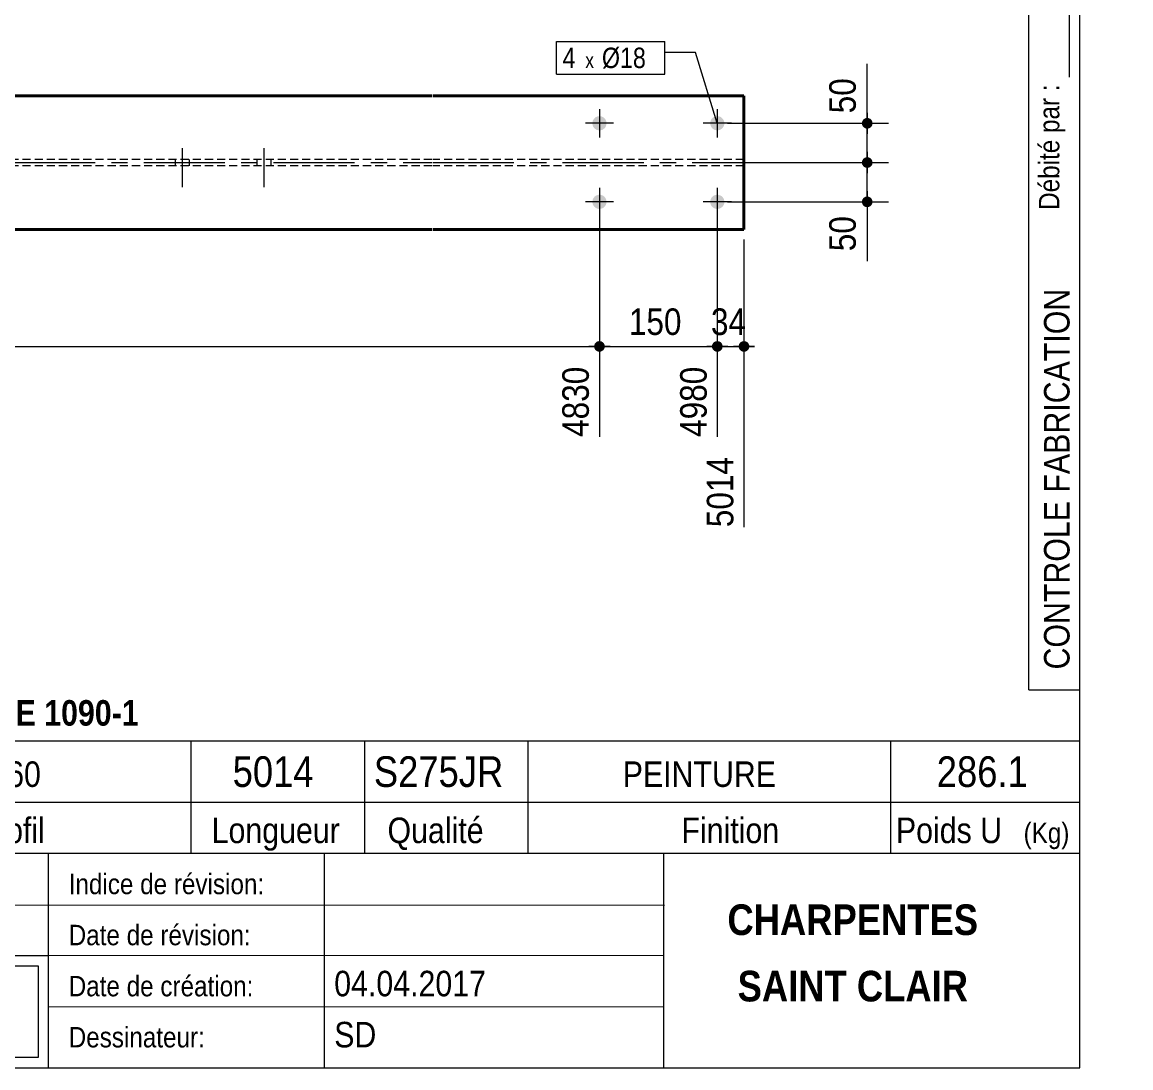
# Model space of a CAD drawing. Header units: millimetres. Extents: x 2 to 287, y 5 to 195.
# Drawn here: x 178.4 to 287, y 5 to 107.4 of the extents above; entities that cross this region are included whole.
import ezdxf

# ---------------------------------------------------------------- set-up
doc = ezdxf.new("R2010")
doc.units = ezdxf.units.MM
for name, pattern in [('AXES', [12.7, 7.9375, -1.5875, 1.5875, -1.5875]), ('CACHE2', [1.190625, 0.79375, -0.396875]), ('INTERROMPUX2', [9.525, 6.35, -3.175])]:
    doc.linetypes.add(name, pattern=pattern)
for name, color, linetype, lineweight in [('Autre type objet', 1, 'Continuous', 0), ('Axe', 1, 'Continuous', 0), ('Boulon', 7, 'Continuous', 0), ('Cache', 7, 'Continuous', 0), ('Cotation', 7, 'Continuous', 0), ('Désignation boulon', 3, 'Continuous', 0), ('Feuille dessin', 5, 'Continuous', 0), ('Piece', 2, 'Continuous', 0)]:
    doc.layers.add(name, color=color, linetype=linetype, lineweight=lineweight)
doc.styles.add('ARIAL', font='ARIAL.TTF')
doc.styles.add('ARIAL_BOLD', font='ARIALBD.TTF')
doc.styles.add('ARIAL_ITALIC', font='ARIALI.TTF')
doc.styles.add('COMIC_SANS_MS', font='COMIC.TTF')

# ---------------------------------------------------------------- blocks, each defined once
blk = doc.blocks.new('*A14')
at = {"layer": 'Boulon', "linetype": 'INTERROMPUX2', "lineweight": 0}
for p, q in [((202.112464, 95.051216), (202.112464, 91.205062)), ((202.112464, 95.051216), (202.112464, 91.205062)), ((202.112464, 95.051216), (202.112464, 91.205062)), ((201.420157, 93.936048), (201.420157, 93.320663)), ((201.420157, 93.936048), (201.420157, 93.320663)), ((201.420157, 93.936048), (201.420157, 93.320663)), ((202.804772, 93.936048), (202.804772, 93.320663)), ((202.804772, 93.936048), (202.804772, 93.320663)), ((202.804772, 93.936048), (202.804772, 93.320663))]:
    blk.add_line(p, q, dxfattribs=at)
blk = doc.blocks.new('*A15')
at = {"layer": 'Boulon', "linetype": 'INTERROMPUX2', "lineweight": 0}
for p, q in [((194.112464, 95.05122), (194.112464, 91.205066)), ((194.112464, 95.05122), (194.112464, 91.205066)), ((194.112464, 95.05122), (194.112464, 91.205066)), ((193.420157, 93.936048), (193.420157, 93.320663)), ((193.420157, 93.936048), (193.420157, 93.320663)), ((193.420157, 93.936048), (193.420157, 93.320663)), ((194.804772, 93.936048), (194.804772, 93.320663)), ((194.804772, 93.936048), (194.804772, 93.320663)), ((194.804772, 93.936048), (194.804772, 93.320663))]:
    blk.add_line(p, q, dxfattribs=at)
blk = doc.blocks.new('*A17')
at = {"layer": 'Boulon'}
for points in [[(235, 98.17), (235.04, 98.16), (235.07, 98.16), (235.11, 98.15), (235.14, 98.15), (235.17, 98.14), (235.2, 98.13), (235.24, 98.11), (235.27, 98.1), (235.3, 98.09), (235.33, 98.07), (235.36, 98.05), (235.38, 98.03), (235.41, 98.01), (235.44, 97.99), (235.46, 97.96), (235.48, 97.94), (235.51, 97.91), (235.53, 97.89), (235.55, 97.86), (235.56, 97.83), (235.58, 97.8), (235.6, 97.77), (235.61, 97.74), (235.62, 97.71), (235.63, 97.68), (235.64, 97.64), (235.65, 97.61), (235.66, 97.58), (235.66, 97.54), (235.66, 97.51), (235.66, 97.47), (235.66, 97.44), (235.66, 97.41), (235.66, 97.37), (235.65, 97.34), (235.64, 97.31), (235.63, 97.27), (235.62, 97.24), (235.61, 97.21), (235.6, 97.18), (235.58, 97.15), (235.56, 97.12), (235.55, 97.09), (235.53, 97.06), (235.51, 97.04), (235.48, 97.01), (235.46, 96.98), (235.44, 96.96), (235.41, 96.94), (235.38, 96.92), (235.36, 96.9), (235.33, 96.88), (235.3, 96.86), (235.27, 96.85), (235.24, 96.83), (235.2, 96.82), (235.17, 96.81), (235.14, 96.8), (235.11, 96.8), (235.07, 96.79), (235.04, 96.79), (235, 96.78), (234.97, 96.78), (234.94, 96.78), (234.9, 96.79), (234.87, 96.79), (234.84, 96.8), (234.8, 96.8), (234.77, 96.81), (234.74, 96.82), (234.71, 96.83), (234.67, 96.85), (234.64, 96.86), (234.61, 96.88), (234.59, 96.9), (234.56, 96.92), (234.53, 96.94), (234.51, 96.96), (234.48, 96.98), (234.46, 97.01), (234.44, 97.04), (234.41, 97.06), (234.4, 97.09), (234.38, 97.12), (234.36, 97.15), (234.34, 97.18), (234.33, 97.21), (234.32, 97.24), (234.31, 97.27), (234.3, 97.31), (234.29, 97.34), (234.29, 97.37), (234.28, 97.41), (234.28, 97.44), (234.28, 97.47), (234.28, 97.51), (234.28, 97.54), (234.29, 97.58), (234.29, 97.61), (234.3, 97.64), (234.31, 97.68), (234.32, 97.71), (234.33, 97.74), (234.34, 97.77), (234.36, 97.8), (234.38, 97.83), (234.4, 97.86), (234.41, 97.89), (234.44, 97.91), (234.46, 97.94), (234.48, 97.96), (234.51, 97.99), (234.53, 98.01), (234.56, 98.03), (234.59, 98.05), (234.61, 98.07), (234.64, 98.09), (234.67, 98.1), (234.71, 98.11), (234.74, 98.13), (234.77, 98.14), (234.8, 98.15), (234.84, 98.15), (234.87, 98.16), (234.9, 98.16), (234.94, 98.17), (234.97, 98.17)], [(246.54, 98.17), (246.58, 98.16), (246.61, 98.16), (246.64, 98.15), (246.68, 98.15), (246.71, 98.14), (246.74, 98.13), (246.77, 98.11), (246.81, 98.1), (246.84, 98.09), (246.87, 98.07), (246.89, 98.05), (246.92, 98.03), (246.95, 98.01), (246.97, 97.99), (247, 97.96), (247.02, 97.94), (247.04, 97.91), (247.07, 97.89), (247.08, 97.86), (247.1, 97.83), (247.12, 97.8), (247.13, 97.77), (247.15, 97.74), (247.16, 97.71), (247.17, 97.68), (247.18, 97.64), (247.19, 97.61), (247.19, 97.58), (247.2, 97.54), (247.2, 97.51), (247.2, 97.47), (247.2, 97.44), (247.2, 97.41), (247.19, 97.37), (247.19, 97.34), (247.18, 97.31), (247.17, 97.27), (247.16, 97.24), (247.15, 97.21), (247.13, 97.18), (247.12, 97.15), (247.1, 97.12), (247.08, 97.09), (247.07, 97.06), (247.04, 97.04), (247.02, 97.01), (247, 96.98), (246.97, 96.96), (246.95, 96.94), (246.92, 96.92), (246.89, 96.9), (246.87, 96.88), (246.84, 96.86), (246.81, 96.85), (246.77, 96.83), (246.74, 96.82), (246.71, 96.81), (246.68, 96.8), (246.64, 96.8), (246.61, 96.79), (246.58, 96.79), (246.54, 96.78), (246.51, 96.78), (246.48, 96.78), (246.44, 96.79), (246.41, 96.79), (246.37, 96.8), (246.34, 96.8), (246.31, 96.81), (246.28, 96.82), (246.24, 96.83), (246.21, 96.85), (246.18, 96.86), (246.15, 96.88), (246.12, 96.9), (246.1, 96.92), (246.07, 96.94), (246.04, 96.96), (246.02, 96.98), (246, 97.01), (245.97, 97.04), (245.95, 97.06), (245.93, 97.09), (245.92, 97.12), (245.9, 97.15), (245.88, 97.18), (245.87, 97.21), (245.86, 97.24), (245.85, 97.27), (245.84, 97.31), (245.83, 97.34), (245.82, 97.37), (245.82, 97.41), (245.82, 97.44), (245.82, 97.47), (245.82, 97.51), (245.82, 97.54), (245.82, 97.58), (245.83, 97.61), (245.84, 97.64), (245.85, 97.68), (245.86, 97.71), (245.87, 97.74), (245.88, 97.77), (245.9, 97.8), (245.92, 97.83), (245.93, 97.86), (245.95, 97.89), (245.97, 97.91), (246, 97.94), (246.02, 97.96), (246.04, 97.99), (246.07, 98.01), (246.1, 98.03), (246.12, 98.05), (246.15, 98.07), (246.18, 98.09), (246.21, 98.1), (246.24, 98.11), (246.28, 98.13), (246.31, 98.14), (246.34, 98.15), (246.37, 98.15), (246.41, 98.16), (246.44, 98.16), (246.48, 98.17), (246.51, 98.17)], [(235, 90.47), (235.04, 90.47), (235.07, 90.47), (235.11, 90.46), (235.14, 90.45), (235.17, 90.44), (235.2, 90.43), (235.24, 90.42), (235.27, 90.41), (235.3, 90.39), (235.33, 90.38), (235.36, 90.36), (235.38, 90.34), (235.41, 90.32), (235.44, 90.3), (235.46, 90.27), (235.48, 90.25), (235.51, 90.22), (235.53, 90.19), (235.55, 90.17), (235.56, 90.14), (235.58, 90.11), (235.6, 90.08), (235.61, 90.05), (235.62, 90.02), (235.63, 89.98), (235.64, 89.95), (235.65, 89.92), (235.66, 89.88), (235.66, 89.85), (235.66, 89.82), (235.66, 89.78), (235.66, 89.75), (235.66, 89.71), (235.66, 89.68), (235.65, 89.65), (235.64, 89.61), (235.63, 89.58), (235.62, 89.55), (235.61, 89.52), (235.6, 89.49), (235.58, 89.46), (235.56, 89.43), (235.55, 89.4), (235.53, 89.37), (235.51, 89.34), (235.48, 89.32), (235.46, 89.29), (235.44, 89.27), (235.41, 89.25), (235.38, 89.23), (235.36, 89.21), (235.33, 89.19), (235.3, 89.17), (235.27, 89.16), (235.24, 89.14), (235.2, 89.13), (235.17, 89.12), (235.14, 89.11), (235.11, 89.1), (235.07, 89.1), (235.04, 89.09), (235, 89.09), (234.97, 89.09), (234.94, 89.09), (234.9, 89.09), (234.87, 89.1), (234.84, 89.1), (234.8, 89.11), (234.77, 89.12), (234.74, 89.13), (234.71, 89.14), (234.67, 89.16), (234.64, 89.17), (234.61, 89.19), (234.59, 89.21), (234.56, 89.23), (234.53, 89.25), (234.51, 89.27), (234.48, 89.29), (234.46, 89.32), (234.44, 89.34), (234.41, 89.37), (234.4, 89.4), (234.38, 89.43), (234.36, 89.46), (234.34, 89.49), (234.33, 89.52), (234.32, 89.55), (234.31, 89.58), (234.3, 89.61), (234.29, 89.65), (234.29, 89.68), (234.28, 89.71), (234.28, 89.75), (234.28, 89.78), (234.28, 89.82), (234.28, 89.85), (234.29, 89.88), (234.29, 89.92), (234.3, 89.95), (234.31, 89.98), (234.32, 90.02), (234.33, 90.05), (234.34, 90.08), (234.36, 90.11), (234.38, 90.14), (234.4, 90.17), (234.41, 90.19), (234.44, 90.22), (234.46, 90.25), (234.48, 90.27), (234.51, 90.3), (234.53, 90.32), (234.56, 90.34), (234.59, 90.36), (234.61, 90.38), (234.64, 90.39), (234.67, 90.41), (234.71, 90.42), (234.74, 90.43), (234.77, 90.44), (234.8, 90.45), (234.84, 90.46), (234.87, 90.47), (234.9, 90.47), (234.94, 90.47), (234.97, 90.47)], [(246.54, 90.47), (246.58, 90.47), (246.61, 90.47), (246.64, 90.46), (246.68, 90.45), (246.71, 90.44), (246.74, 90.43), (246.77, 90.42), (246.81, 90.41), (246.84, 90.39), (246.87, 90.38), (246.89, 90.36), (246.92, 90.34), (246.95, 90.32), (246.97, 90.3), (247, 90.27), (247.02, 90.25), (247.04, 90.22), (247.07, 90.19), (247.08, 90.17), (247.1, 90.14), (247.12, 90.11), (247.13, 90.08), (247.15, 90.05), (247.16, 90.02), (247.17, 89.98), (247.18, 89.95), (247.19, 89.92), (247.19, 89.88), (247.2, 89.85), (247.2, 89.82), (247.2, 89.78), (247.2, 89.75), (247.2, 89.71), (247.19, 89.68), (247.19, 89.65), (247.18, 89.61), (247.17, 89.58), (247.16, 89.55), (247.15, 89.52), (247.13, 89.49), (247.12, 89.46), (247.1, 89.43), (247.08, 89.4), (247.07, 89.37), (247.04, 89.34), (247.02, 89.32), (247, 89.29), (246.97, 89.27), (246.95, 89.25), (246.92, 89.23), (246.89, 89.21), (246.87, 89.19), (246.84, 89.17), (246.81, 89.16), (246.77, 89.14), (246.74, 89.13), (246.71, 89.12), (246.68, 89.11), (246.64, 89.1), (246.61, 89.1), (246.58, 89.09), (246.54, 89.09), (246.51, 89.09), (246.48, 89.09), (246.44, 89.09), (246.41, 89.1), (246.37, 89.1), (246.34, 89.11), (246.31, 89.12), (246.28, 89.13), (246.24, 89.14), (246.21, 89.16), (246.18, 89.17), (246.15, 89.19), (246.12, 89.21), (246.1, 89.23), (246.07, 89.25), (246.04, 89.27), (246.02, 89.29), (246, 89.32), (245.97, 89.34), (245.95, 89.37), (245.93, 89.4), (245.92, 89.43), (245.9, 89.46), (245.88, 89.49), (245.87, 89.52), (245.86, 89.55), (245.85, 89.58), (245.84, 89.61), (245.83, 89.65), (245.82, 89.68), (245.82, 89.71), (245.82, 89.75), (245.82, 89.78), (245.82, 89.82), (245.82, 89.85), (245.82, 89.88), (245.83, 89.92), (245.84, 89.95), (245.85, 89.98), (245.86, 90.02), (245.87, 90.05), (245.88, 90.08), (245.9, 90.11), (245.92, 90.14), (245.93, 90.17), (245.95, 90.19), (245.97, 90.22), (246, 90.25), (246.02, 90.27), (246.04, 90.3), (246.07, 90.32), (246.1, 90.34), (246.12, 90.36), (246.15, 90.38), (246.18, 90.39), (246.21, 90.41), (246.24, 90.42), (246.28, 90.43), (246.31, 90.44), (246.34, 90.45), (246.37, 90.46), (246.41, 90.47), (246.44, 90.47), (246.48, 90.47), (246.51, 90.47)]]:
    blk.add_hatch(color=256, dxfattribs=at).paths.add_polyline_path(points, flags=17)
at = {"layer": 'Boulon', "linetype": 'Continuous', "lineweight": 0}
for p, q in [((234.97, 98.86), (234.97, 96.09)), ((246.51, 98.86), (246.51, 96.09)), ((236.36, 97.47), (233.59, 97.47)), ((247.89, 97.47), (245.12, 97.47)), ((234.97, 91.17), (234.97, 88.4)), ((246.51, 91.17), (246.51, 88.4)), ((236.36, 89.78), (233.59, 89.78)), ((247.89, 89.78), (245.12, 89.78))]:
    blk.add_line(p, q, dxfattribs=at)
blk = doc.blocks.new('*A22')
at = {"layer": 'Axe', "color": 1, "linetype": 'AXES', "lineweight": 15}
for p, q in [((177.661971, 93.628355), (218.562957, 93.628355)), ((218.662957, 93.628355), (259.122801, 93.628355))]:
    blk.add_line(p, q, dxfattribs=at)
at = {"layer": 'Cache', "color": 7, "linetype": 'CACHE2', "lineweight": 20}
for p, q in [((218.562957, 93.936048), (177.661971, 93.936048)), ((249.122801, 93.936048), (218.662957, 93.936048)), ((218.562957, 93.320663), (177.661971, 93.320663)), ((249.122801, 93.320663), (218.662957, 93.320663))]:
    blk.add_line(p, q, dxfattribs=at)
at = {"layer": 'Piece', "color": 2, "linetype": 'Continuous', "lineweight": 40}
for p, q in [((177.661971, 100.166817), (218.562957, 100.166817)), ((218.662957, 100.166817), (249.122801, 100.166817)), ((249.122801, 87.089894), (249.122801, 100.166817)), ((177.661971, 87.089894), (218.562957, 87.089894)), ((218.662957, 87.089894), (249.122801, 87.089894))]:
    blk.add_line(p, q, dxfattribs=at)
blk = doc.blocks.new('*A23')
at = {"layer": 'Feuille dessin', "linetype": 'Continuous', "lineweight": 0}
for p, q in [((282, 5), (282, 195)), ((5, 5), (282, 5))]:
    blk.add_line(p, q, dxfattribs=at)
blk = doc.blocks.new('*A25')
at = {"layer": 'Autre type objet', "linetype": 'Continuous', "lineweight": 0}
for p, q in [((277, 42), (277, 195)), ((277, 195), (287, 195)), ((282, 42), (282, 195)), ((287, 195), (287, 158)), ((278, 194), (278, 191)), ((281, 194), (278, 194)), ((281, 191), (281, 194)), ((278, 191), (281, 191)), ((281, 165), (281, 179)), ((287, 158), (282, 153)), ((278, 150), (278, 147)), ((281, 150), (278, 150)), ((281, 147), (281, 150)), ((278, 147), (281, 147)), ((278, 134), (278, 131)), ((281, 134), (278, 134)), ((281, 131), (281, 134)), ((278, 131), (281, 131)), ((281, 102), (281, 115)), ((277, 42), (282, 42))]:
    blk.add_line(p, q, dxfattribs=at)
at = {"layer": 'Autre type objet', "width": 0.85}
for s, height, style, p in [('Perçages', 2, 'ARIAL', (280, 179)), ('6075 / [46] Ind 0', 2.5, 'ARIAL_ITALIC', (285.619109, 157.760245)), ('Percé par :', 2, 'ARIAL', (280, 152)), ('Coupes', 2, 'ARIAL', (280, 137)), ('Longueurs', 2, 'ARIAL', (280, 116)), ('Débité par :', 2, 'ARIAL', (280, 89)), ('CONTROLE FABRICATION', 2.5, 'ARIAL', (281, 44))]:
    blk.add_text(s, height=height, rotation=90, dxfattribs=dict(at, style=style)).set_placement(p)
blk = doc.blocks.new('*A27')
at = {"layer": 'Autre type objet', "linetype": 'Continuous', "lineweight": 0}
for p, q in [((92, 37), (282, 37)), ((195, 31), (195, 37)), ((212, 31), (212, 37)), ((228, 31), (228, 37)), ((263.5, 31), (263.5, 37)), ((282, 31), (282, 37)), ((92, 31), (282, 31)), ((195, 26), (195, 31)), ((212, 26), (212, 31)), ((228, 26), (228, 31)), ((263.5, 26), (263.5, 31)), ((282, 5), (282, 31)), ((92, 26), (282, 26)), ((181, 26), (181, 5)), ((208, 26), (208, 5)), ((241.262466, 5), (241.262466, 26)), ((92, 21), (241.327069, 20.935451)), ((92, 16), (181, 16)), ((181, 16), (241.297815, 16.021151)), ((93, 15), (180, 15)), ((180, 15), (180, 6)), ((181, 11), (241.217807, 10.969512)), ((180, 6), (93, 6)), ((92, 5), (282, 5))]:
    blk.add_line(p, q, dxfattribs=at)
at = {"layer": 'Autre type objet', "width": 0.85}
for s, height, style, p in [('TOLERANCES ESSENTIELLES CONFORMES A LA NORME 1090-1', 2.5, 'ARIAL_BOLD', (96.5, 38.5)), ('IPE360', 2.5, 'ARIAL', (170.538574, 32.5)), ('5014', 3, 'ARIAL', (199.053223, 32.5)), ('S275JR', 3, 'ARIAL', (212.880127, 32.5)), ('PEINTURE', 2.5, 'ARIAL', (237.24646, 32.5)), ('286.1', 3, 'ARIAL', (267.997314, 32.5)), ('Profil', 2.5, 'ARIAL', (173.903564, 27)), ('Longueur', 2.5, 'ARIAL', (197, 27)), ('Qualité', 2.5, 'ARIAL', (214.218018, 27)), ('Finition', 2.5, 'ARIAL', (243, 27)), ('Poids U', 2.5, 'ARIAL', (264, 27)), ('(Kg)', 2, 'ARIAL', (276.5, 27)), ('Indice de révision:', 2, 'ARIAL', (183, 22)), ('CHARPENTES', 3, 'ARIAL_BOLD', (247.5, 18)), ('Date de révision:', 2, 'ARIAL', (183, 17)), ('Date de création:', 2, 'ARIAL', (183, 12)), ('04.04.2017', 2.5, 'ARIAL', (209, 12)), ('SAINT CLAIR', 3, 'ARIAL_BOLD', (248.5, 11.5)), ('Dessinateur:', 2, 'ARIAL', (183, 7)), ('SD', 2.5, 'ARIAL', (209, 7))]:
    blk.add_text(s, height=height, dxfattribs=dict(at, style=style)).set_placement(p)
blk = doc.blocks.new('*A66')
at = {"layer": 'Cotation'}
for points in [[(261.16, 93.11), (261.14, 93.11), (261.11, 93.11), (261.09, 93.12), (261.06, 93.12), (261.04, 93.13), (261.01, 93.14), (260.99, 93.15), (260.97, 93.16), (260.94, 93.17), (260.92, 93.18), (260.9, 93.2), (260.88, 93.21), (260.86, 93.23), (260.84, 93.24), (260.82, 93.26), (260.8, 93.28), (260.79, 93.3), (260.77, 93.32), (260.76, 93.34), (260.74, 93.36), (260.73, 93.38), (260.72, 93.41), (260.71, 93.43), (260.7, 93.45), (260.69, 93.48), (260.68, 93.5), (260.68, 93.53), (260.67, 93.55), (260.67, 93.58), (260.67, 93.6), (260.67, 93.63), (260.67, 93.65), (260.67, 93.68), (260.67, 93.7), (260.68, 93.73), (260.68, 93.75), (260.69, 93.78), (260.7, 93.8), (260.71, 93.83), (260.72, 93.85), (260.73, 93.87), (260.74, 93.9), (260.76, 93.92), (260.77, 93.94), (260.79, 93.96), (260.8, 93.98), (260.82, 94), (260.84, 94.01), (260.86, 94.03), (260.88, 94.05), (260.9, 94.06), (260.92, 94.07), (260.94, 94.09), (260.97, 94.1), (260.99, 94.11), (261.01, 94.12), (261.04, 94.13), (261.06, 94.13), (261.09, 94.14), (261.11, 94.14), (261.14, 94.15), (261.16, 94.15), (261.19, 94.15), (261.21, 94.15), (261.24, 94.15), (261.26, 94.14), (261.29, 94.14), (261.31, 94.13), (261.34, 94.13), (261.36, 94.12), (261.39, 94.11), (261.41, 94.1), (261.43, 94.09), (261.46, 94.07), (261.48, 94.06), (261.5, 94.05), (261.52, 94.03), (261.54, 94.01), (261.56, 94), (261.57, 93.98), (261.59, 93.96), (261.61, 93.94), (261.62, 93.92), (261.63, 93.9), (261.65, 93.87), (261.66, 93.85), (261.67, 93.83), (261.68, 93.8), (261.69, 93.78), (261.69, 93.75), (261.7, 93.73), (261.7, 93.7), (261.71, 93.68), (261.71, 93.65), (261.71, 93.63), (261.71, 93.6), (261.71, 93.58), (261.7, 93.55), (261.7, 93.53), (261.69, 93.5), (261.69, 93.48), (261.68, 93.45), (261.67, 93.43), (261.66, 93.41), (261.65, 93.38), (261.63, 93.36), (261.62, 93.34), (261.61, 93.32), (261.59, 93.3), (261.57, 93.28), (261.56, 93.26), (261.54, 93.24), (261.52, 93.23), (261.5, 93.21), (261.48, 93.2), (261.46, 93.18), (261.43, 93.17), (261.41, 93.16), (261.39, 93.15), (261.36, 93.14), (261.34, 93.13), (261.31, 93.12), (261.29, 93.12), (261.26, 93.11), (261.24, 93.11), (261.21, 93.11), (261.19, 93.11)], [(261.16, 89.26), (261.14, 89.26), (261.11, 89.27), (261.09, 89.27), (261.06, 89.28), (261.04, 89.28), (261.01, 89.29), (260.99, 89.3), (260.97, 89.31), (260.94, 89.32), (260.92, 89.34), (260.9, 89.35), (260.88, 89.36), (260.86, 89.38), (260.84, 89.4), (260.82, 89.41), (260.8, 89.43), (260.79, 89.45), (260.77, 89.47), (260.76, 89.49), (260.74, 89.51), (260.73, 89.54), (260.72, 89.56), (260.71, 89.58), (260.7, 89.61), (260.69, 89.63), (260.68, 89.66), (260.68, 89.68), (260.67, 89.71), (260.67, 89.73), (260.67, 89.76), (260.67, 89.78), (260.67, 89.81), (260.67, 89.83), (260.67, 89.86), (260.68, 89.88), (260.68, 89.91), (260.69, 89.93), (260.7, 89.96), (260.71, 89.98), (260.72, 90), (260.73, 90.03), (260.74, 90.05), (260.76, 90.07), (260.77, 90.09), (260.79, 90.11), (260.8, 90.13), (260.82, 90.15), (260.84, 90.17), (260.86, 90.18), (260.88, 90.2), (260.9, 90.21), (260.92, 90.23), (260.94, 90.24), (260.97, 90.25), (260.99, 90.26), (261.01, 90.27), (261.04, 90.28), (261.06, 90.29), (261.09, 90.29), (261.11, 90.3), (261.14, 90.3), (261.16, 90.3), (261.19, 90.3), (261.21, 90.3), (261.24, 90.3), (261.26, 90.3), (261.29, 90.29), (261.31, 90.29), (261.34, 90.28), (261.36, 90.27), (261.39, 90.26), (261.41, 90.25), (261.43, 90.24), (261.46, 90.23), (261.48, 90.21), (261.5, 90.2), (261.52, 90.18), (261.54, 90.17), (261.56, 90.15), (261.57, 90.13), (261.59, 90.11), (261.61, 90.09), (261.62, 90.07), (261.63, 90.05), (261.65, 90.03), (261.66, 90), (261.67, 89.98), (261.68, 89.96), (261.69, 89.93), (261.69, 89.91), (261.7, 89.88), (261.7, 89.86), (261.71, 89.83), (261.71, 89.81), (261.71, 89.78), (261.71, 89.76), (261.71, 89.73), (261.7, 89.71), (261.7, 89.68), (261.69, 89.66), (261.69, 89.63), (261.68, 89.61), (261.67, 89.58), (261.66, 89.56), (261.65, 89.54), (261.63, 89.51), (261.62, 89.49), (261.61, 89.47), (261.59, 89.45), (261.57, 89.43), (261.56, 89.41), (261.54, 89.4), (261.52, 89.38), (261.5, 89.36), (261.48, 89.35), (261.46, 89.34), (261.43, 89.32), (261.41, 89.31), (261.39, 89.3), (261.36, 89.29), (261.34, 89.28), (261.31, 89.28), (261.29, 89.27), (261.26, 89.27), (261.24, 89.26), (261.21, 89.26), (261.19, 89.26)]]:
    blk.add_hatch(color=256, dxfattribs=at).paths.add_polyline_path(points, flags=17)
at = {"layer": 'Cotation', "linetype": 'Continuous', "lineweight": 0}
for p, q in [((261.19, 94.67), (261.19, 92.59)), ((261.19, 93.63), (261.19, 94.67)), ((250.12, 93.63), (263.27, 93.63)), ((260.15, 93.63), (262.23, 93.63)), ((261.19, 89.78), (261.19, 93.63)), ((261.19, 90.82), (261.19, 88.74)), ((247.51, 89.78), (263.27, 89.78)), ((260.15, 89.78), (262.23, 89.78)), ((261.19, 89.78), (261.19, 83.98)), ((261.19, 89.78), (261.19, 83.98))]:
    blk.add_line(p, q, dxfattribs=at)
at = {"layer": 'Cotation'}
for p in [(261.19, 93.63), (261.19, 89.78)]:
    blk.add_point(p, dxfattribs=at)
at = {"layer": 'Cotation', "style": 'ARIAL', "width": 0.85}
blk.add_text('50', height=2.6, rotation=90.0002, dxfattribs=at).set_placement((260.07, 84.95))
blk = doc.blocks.new('*A67')
at = {"layer": 'Cotation'}
for points in [[(261.16, 96.96), (261.14, 96.96), (261.11, 96.96), (261.09, 96.96), (261.06, 96.97), (261.04, 96.98), (261.01, 96.98), (260.99, 96.99), (260.97, 97), (260.94, 97.02), (260.92, 97.03), (260.9, 97.04), (260.88, 97.06), (260.86, 97.07), (260.84, 97.09), (260.82, 97.11), (260.8, 97.13), (260.79, 97.14), (260.77, 97.16), (260.76, 97.19), (260.74, 97.21), (260.73, 97.23), (260.72, 97.25), (260.71, 97.28), (260.7, 97.3), (260.69, 97.32), (260.68, 97.35), (260.68, 97.37), (260.67, 97.4), (260.67, 97.42), (260.67, 97.45), (260.67, 97.47), (260.67, 97.5), (260.67, 97.53), (260.67, 97.55), (260.68, 97.58), (260.68, 97.6), (260.69, 97.63), (260.7, 97.65), (260.71, 97.67), (260.72, 97.7), (260.73, 97.72), (260.74, 97.74), (260.76, 97.76), (260.77, 97.78), (260.79, 97.8), (260.8, 97.82), (260.82, 97.84), (260.84, 97.86), (260.86, 97.88), (260.88, 97.89), (260.9, 97.91), (260.92, 97.92), (260.94, 97.93), (260.97, 97.94), (260.99, 97.95), (261.01, 97.96), (261.04, 97.97), (261.06, 97.98), (261.09, 97.98), (261.11, 97.99), (261.14, 97.99), (261.16, 97.99), (261.19, 97.99), (261.21, 97.99), (261.24, 97.99), (261.26, 97.99), (261.29, 97.98), (261.31, 97.98), (261.34, 97.97), (261.36, 97.96), (261.39, 97.95), (261.41, 97.94), (261.43, 97.93), (261.46, 97.92), (261.48, 97.91), (261.5, 97.89), (261.52, 97.88), (261.54, 97.86), (261.56, 97.84), (261.57, 97.82), (261.59, 97.8), (261.61, 97.78), (261.62, 97.76), (261.63, 97.74), (261.65, 97.72), (261.66, 97.7), (261.67, 97.67), (261.68, 97.65), (261.69, 97.63), (261.69, 97.6), (261.7, 97.58), (261.7, 97.55), (261.71, 97.53), (261.71, 97.5), (261.71, 97.47), (261.71, 97.45), (261.71, 97.42), (261.7, 97.4), (261.7, 97.37), (261.69, 97.35), (261.69, 97.32), (261.68, 97.3), (261.67, 97.28), (261.66, 97.25), (261.65, 97.23), (261.63, 97.21), (261.62, 97.19), (261.61, 97.16), (261.59, 97.14), (261.57, 97.13), (261.56, 97.11), (261.54, 97.09), (261.52, 97.07), (261.5, 97.06), (261.48, 97.04), (261.46, 97.03), (261.43, 97.02), (261.41, 97), (261.39, 96.99), (261.36, 96.98), (261.34, 96.98), (261.31, 96.97), (261.29, 96.96), (261.26, 96.96), (261.24, 96.96), (261.21, 96.96), (261.19, 96.95)], [(261.16, 93.11), (261.14, 93.11), (261.11, 93.11), (261.09, 93.12), (261.06, 93.12), (261.04, 93.13), (261.01, 93.14), (260.99, 93.15), (260.97, 93.16), (260.94, 93.17), (260.92, 93.18), (260.9, 93.2), (260.88, 93.21), (260.86, 93.23), (260.84, 93.24), (260.82, 93.26), (260.8, 93.28), (260.79, 93.3), (260.77, 93.32), (260.76, 93.34), (260.74, 93.36), (260.73, 93.38), (260.72, 93.41), (260.71, 93.43), (260.7, 93.45), (260.69, 93.48), (260.68, 93.5), (260.68, 93.53), (260.67, 93.55), (260.67, 93.58), (260.67, 93.6), (260.67, 93.63), (260.67, 93.65), (260.67, 93.68), (260.67, 93.7), (260.68, 93.73), (260.68, 93.75), (260.69, 93.78), (260.7, 93.8), (260.71, 93.83), (260.72, 93.85), (260.73, 93.87), (260.74, 93.9), (260.76, 93.92), (260.77, 93.94), (260.79, 93.96), (260.8, 93.98), (260.82, 94), (260.84, 94.01), (260.86, 94.03), (260.88, 94.05), (260.9, 94.06), (260.92, 94.07), (260.94, 94.09), (260.97, 94.1), (260.99, 94.11), (261.01, 94.12), (261.04, 94.13), (261.06, 94.13), (261.09, 94.14), (261.11, 94.14), (261.14, 94.15), (261.16, 94.15), (261.19, 94.15), (261.21, 94.15), (261.24, 94.15), (261.26, 94.14), (261.29, 94.14), (261.31, 94.13), (261.34, 94.13), (261.36, 94.12), (261.39, 94.11), (261.41, 94.1), (261.43, 94.09), (261.46, 94.07), (261.48, 94.06), (261.5, 94.05), (261.52, 94.03), (261.54, 94.01), (261.56, 94), (261.57, 93.98), (261.59, 93.96), (261.61, 93.94), (261.62, 93.92), (261.63, 93.9), (261.65, 93.87), (261.66, 93.85), (261.67, 93.83), (261.68, 93.8), (261.69, 93.78), (261.69, 93.75), (261.7, 93.73), (261.7, 93.7), (261.71, 93.68), (261.71, 93.65), (261.71, 93.63), (261.71, 93.6), (261.71, 93.58), (261.7, 93.55), (261.7, 93.53), (261.69, 93.5), (261.69, 93.48), (261.68, 93.45), (261.67, 93.43), (261.66, 93.41), (261.65, 93.38), (261.63, 93.36), (261.62, 93.34), (261.61, 93.32), (261.59, 93.3), (261.57, 93.28), (261.56, 93.26), (261.54, 93.24), (261.52, 93.23), (261.5, 93.21), (261.48, 93.2), (261.46, 93.18), (261.43, 93.17), (261.41, 93.16), (261.39, 93.15), (261.36, 93.14), (261.34, 93.13), (261.31, 93.12), (261.29, 93.12), (261.26, 93.11), (261.24, 93.11), (261.21, 93.11), (261.19, 93.11)]]:
    blk.add_hatch(color=256, dxfattribs=at).paths.add_polyline_path(points, flags=17)
at = {"layer": 'Cotation', "linetype": 'Continuous', "lineweight": 0}
for p, q in [((261.19, 97.47), (261.19, 103.28)), ((261.19, 97.47), (261.19, 103.28)), ((261.19, 98.51), (261.19, 96.43)), ((247.51, 97.47), (263.27, 97.47)), ((260.15, 97.47), (262.23, 97.47)), ((261.19, 93.63), (261.19, 97.47)), ((261.19, 94.67), (261.19, 92.59)), ((250.12, 93.63), (263.27, 93.63)), ((260.15, 93.63), (262.23, 93.63)), ((261.19, 93.63), (261.19, 92.59))]:
    blk.add_line(p, q, dxfattribs=at)
at = {"layer": 'Cotation'}
for p in [(261.19, 97.47), (261.19, 93.63)]:
    blk.add_point(p, dxfattribs=at)
at = {"layer": 'Cotation', "style": 'ARIAL', "width": 0.85}
blk.add_text('50', height=2.6, rotation=90.0002, dxfattribs=at).set_placement((260.07, 98.45))
blk = doc.blocks.new('*A68')
at = {"layer": 'Cotation'}
blk.add_hatch(color=256, dxfattribs=at).paths.add_polyline_path([(234.95, 75.11), (234.92, 75.11), (234.89, 75.11), (234.87, 75.12), (234.84, 75.12), (234.82, 75.13), (234.8, 75.14), (234.77, 75.15), (234.75, 75.16), (234.73, 75.17), (234.7, 75.18), (234.68, 75.2), (234.66, 75.21), (234.64, 75.23), (234.62, 75.24), (234.6, 75.26), (234.59, 75.28), (234.57, 75.3), (234.55, 75.32), (234.54, 75.34), (234.52, 75.36), (234.51, 75.38), (234.5, 75.41), (234.49, 75.43), (234.48, 75.45), (234.47, 75.48), (234.47, 75.5), (234.46, 75.53), (234.46, 75.55), (234.45, 75.58), (234.45, 75.6), (234.45, 75.63), (234.45, 75.65), (234.45, 75.68), (234.46, 75.7), (234.46, 75.73), (234.47, 75.75), (234.47, 75.78), (234.48, 75.8), (234.49, 75.83), (234.5, 75.85), (234.51, 75.87), (234.52, 75.9), (234.54, 75.92), (234.55, 75.94), (234.57, 75.96), (234.59, 75.98), (234.6, 76), (234.62, 76.01), (234.64, 76.03), (234.66, 76.05), (234.68, 76.06), (234.7, 76.07), (234.73, 76.09), (234.75, 76.1), (234.77, 76.11), (234.8, 76.12), (234.82, 76.13), (234.84, 76.13), (234.87, 76.14), (234.89, 76.14), (234.92, 76.15), (234.95, 76.15), (234.97, 76.15), (235, 76.15), (235.02, 76.15), (235.05, 76.14), (235.07, 76.14), (235.1, 76.13), (235.12, 76.13), (235.15, 76.12), (235.17, 76.11), (235.19, 76.1), (235.22, 76.09), (235.24, 76.07), (235.26, 76.06), (235.28, 76.05), (235.3, 76.03), (235.32, 76.01), (235.34, 76), (235.36, 75.98), (235.37, 75.96), (235.39, 75.94), (235.4, 75.92), (235.42, 75.9), (235.43, 75.87), (235.44, 75.85), (235.45, 75.83), (235.46, 75.8), (235.47, 75.78), (235.48, 75.75), (235.48, 75.73), (235.49, 75.7), (235.49, 75.68), (235.49, 75.65), (235.49, 75.63), (235.49, 75.6), (235.49, 75.58), (235.49, 75.55), (235.48, 75.53), (235.48, 75.5), (235.47, 75.48), (235.46, 75.45), (235.45, 75.43), (235.44, 75.41), (235.43, 75.38), (235.42, 75.36), (235.4, 75.34), (235.39, 75.32), (235.37, 75.3), (235.36, 75.28), (235.34, 75.26), (235.32, 75.24), (235.3, 75.23), (235.28, 75.21), (235.26, 75.2), (235.24, 75.18), (235.22, 75.17), (235.19, 75.16), (235.17, 75.15), (235.15, 75.14), (235.12, 75.13), (235.1, 75.12), (235.07, 75.12), (235.05, 75.11), (235.02, 75.11), (235, 75.11), (234.97, 75.11)], flags=17)
at = {"layer": 'Cotation', "linetype": 'Continuous', "lineweight": 0}
for p, q in [((234.97, 88.78), (234.97, 66.77)), ((234.97, 76.67), (234.97, 74.59)), ((25.68, 75.63), (234.97, 75.63)), ((236.01, 75.63), (233.93, 75.63)), ((234.97, 75.63), (236.01, 75.63))]:
    blk.add_line(p, q, dxfattribs=at)
at = {"layer": 'Cotation'}
blk.add_point((234.97, 75.63), dxfattribs=at)
at = {"layer": 'Cotation', "style": 'ARIAL', "width": 0.85}
blk.add_text('4830', height=2.6, rotation=90.0002, dxfattribs=at).set_placement((233.93, 66.77))
blk = doc.blocks.new('*A69')
at = {"layer": 'Cotation'}
for points in [[(234.95, 75.11), (234.92, 75.11), (234.89, 75.11), (234.87, 75.12), (234.84, 75.12), (234.82, 75.13), (234.8, 75.14), (234.77, 75.15), (234.75, 75.16), (234.73, 75.17), (234.7, 75.18), (234.68, 75.2), (234.66, 75.21), (234.64, 75.23), (234.62, 75.24), (234.6, 75.26), (234.59, 75.28), (234.57, 75.3), (234.55, 75.32), (234.54, 75.34), (234.52, 75.36), (234.51, 75.38), (234.5, 75.41), (234.49, 75.43), (234.48, 75.45), (234.47, 75.48), (234.47, 75.5), (234.46, 75.53), (234.46, 75.55), (234.45, 75.58), (234.45, 75.6), (234.45, 75.63), (234.45, 75.65), (234.45, 75.68), (234.46, 75.7), (234.46, 75.73), (234.47, 75.75), (234.47, 75.78), (234.48, 75.8), (234.49, 75.83), (234.5, 75.85), (234.51, 75.87), (234.52, 75.9), (234.54, 75.92), (234.55, 75.94), (234.57, 75.96), (234.59, 75.98), (234.6, 76), (234.62, 76.01), (234.64, 76.03), (234.66, 76.05), (234.68, 76.06), (234.7, 76.07), (234.73, 76.09), (234.75, 76.1), (234.77, 76.11), (234.8, 76.12), (234.82, 76.13), (234.84, 76.13), (234.87, 76.14), (234.89, 76.14), (234.92, 76.15), (234.95, 76.15), (234.97, 76.15), (235, 76.15), (235.02, 76.15), (235.05, 76.14), (235.07, 76.14), (235.1, 76.13), (235.12, 76.13), (235.15, 76.12), (235.17, 76.11), (235.19, 76.1), (235.22, 76.09), (235.24, 76.07), (235.26, 76.06), (235.28, 76.05), (235.3, 76.03), (235.32, 76.01), (235.34, 76), (235.36, 75.98), (235.37, 75.96), (235.39, 75.94), (235.4, 75.92), (235.42, 75.9), (235.43, 75.87), (235.44, 75.85), (235.45, 75.83), (235.46, 75.8), (235.47, 75.78), (235.48, 75.75), (235.48, 75.73), (235.49, 75.7), (235.49, 75.68), (235.49, 75.65), (235.49, 75.63), (235.49, 75.6), (235.49, 75.58), (235.49, 75.55), (235.48, 75.53), (235.48, 75.5), (235.47, 75.48), (235.46, 75.45), (235.45, 75.43), (235.44, 75.41), (235.43, 75.38), (235.42, 75.36), (235.4, 75.34), (235.39, 75.32), (235.37, 75.3), (235.36, 75.28), (235.34, 75.26), (235.32, 75.24), (235.3, 75.23), (235.28, 75.21), (235.26, 75.2), (235.24, 75.18), (235.22, 75.17), (235.19, 75.16), (235.17, 75.15), (235.15, 75.14), (235.12, 75.13), (235.1, 75.12), (235.07, 75.12), (235.05, 75.11), (235.02, 75.11), (235, 75.11), (234.97, 75.11)], [(246.48, 75.11), (246.46, 75.11), (246.43, 75.11), (246.41, 75.12), (246.38, 75.12), (246.36, 75.13), (246.33, 75.14), (246.31, 75.15), (246.29, 75.16), (246.26, 75.17), (246.24, 75.18), (246.22, 75.2), (246.2, 75.21), (246.18, 75.23), (246.16, 75.24), (246.14, 75.26), (246.12, 75.28), (246.11, 75.3), (246.09, 75.32), (246.08, 75.34), (246.06, 75.36), (246.05, 75.38), (246.04, 75.41), (246.03, 75.43), (246.02, 75.45), (246.01, 75.48), (246, 75.5), (246, 75.53), (245.99, 75.55), (245.99, 75.58), (245.99, 75.6), (245.99, 75.63), (245.99, 75.65), (245.99, 75.68), (245.99, 75.7), (246, 75.73), (246, 75.75), (246.01, 75.78), (246.02, 75.8), (246.03, 75.83), (246.04, 75.85), (246.05, 75.87), (246.06, 75.9), (246.08, 75.92), (246.09, 75.94), (246.11, 75.96), (246.12, 75.98), (246.14, 76), (246.16, 76.01), (246.18, 76.03), (246.2, 76.05), (246.22, 76.06), (246.24, 76.07), (246.26, 76.09), (246.29, 76.1), (246.31, 76.11), (246.33, 76.12), (246.36, 76.13), (246.38, 76.13), (246.41, 76.14), (246.43, 76.14), (246.46, 76.15), (246.48, 76.15), (246.51, 76.15), (246.53, 76.15), (246.56, 76.15), (246.59, 76.14), (246.61, 76.14), (246.64, 76.13), (246.66, 76.13), (246.68, 76.12), (246.71, 76.11), (246.73, 76.1), (246.75, 76.09), (246.78, 76.07), (246.8, 76.06), (246.82, 76.05), (246.84, 76.03), (246.86, 76.01), (246.88, 76), (246.89, 75.98), (246.91, 75.96), (246.93, 75.94), (246.94, 75.92), (246.96, 75.9), (246.97, 75.87), (246.98, 75.85), (246.99, 75.83), (247, 75.8), (247.01, 75.78), (247.01, 75.75), (247.02, 75.73), (247.02, 75.7), (247.03, 75.68), (247.03, 75.65), (247.03, 75.63), (247.03, 75.6), (247.03, 75.58), (247.02, 75.55), (247.02, 75.53), (247.01, 75.5), (247.01, 75.48), (247, 75.45), (246.99, 75.43), (246.98, 75.41), (246.97, 75.38), (246.96, 75.36), (246.94, 75.34), (246.93, 75.32), (246.91, 75.3), (246.89, 75.28), (246.88, 75.26), (246.86, 75.24), (246.84, 75.23), (246.82, 75.21), (246.8, 75.2), (246.78, 75.18), (246.75, 75.17), (246.73, 75.16), (246.71, 75.15), (246.68, 75.14), (246.66, 75.13), (246.64, 75.12), (246.61, 75.12), (246.59, 75.11), (246.56, 75.11), (246.53, 75.11), (246.51, 75.11)]]:
    blk.add_hatch(color=256, dxfattribs=at).paths.add_polyline_path(points, flags=17)
at = {"layer": 'Cotation', "linetype": 'Continuous', "lineweight": 0}
for p, q in [((234.97, 88.78), (234.97, 66.77)), ((246.51, 88.78), (246.51, 79.87)), ((234.97, 76.67), (234.97, 74.59)), ((246.51, 76.23), (246.51, 66.77)), ((246.51, 76.23), (246.51, 74.59)), ((236.01, 75.63), (233.93, 75.63)), ((234.97, 75.63), (233.93, 75.63)), ((234.97, 75.63), (246.51, 75.63)), ((247.55, 75.63), (245.47, 75.63)), ((246.51, 75.63), (247.55, 75.63))]:
    blk.add_line(p, q, dxfattribs=at)
at = {"layer": 'Cotation'}
for p in [(234.97, 75.63), (246.51, 75.63)]:
    blk.add_point(p, dxfattribs=at)
at = {"layer": 'Cotation', "style": 'ARIAL', "width": 0.85}
blk.add_text('150', height=2.6, dxfattribs=at).set_placement((237.85, 76.75))
blk.add_text('4980', height=2.6, rotation=90.0002, dxfattribs=at).set_placement((245.47, 66.77))
blk = doc.blocks.new('*A70')
at = {"layer": 'Cotation'}
for points in [[(246.48, 75.11), (246.46, 75.11), (246.43, 75.11), (246.41, 75.12), (246.38, 75.12), (246.36, 75.13), (246.33, 75.14), (246.31, 75.15), (246.29, 75.16), (246.26, 75.17), (246.24, 75.18), (246.22, 75.2), (246.2, 75.21), (246.18, 75.23), (246.16, 75.24), (246.14, 75.26), (246.12, 75.28), (246.11, 75.3), (246.09, 75.32), (246.08, 75.34), (246.06, 75.36), (246.05, 75.38), (246.04, 75.41), (246.03, 75.43), (246.02, 75.45), (246.01, 75.48), (246, 75.5), (246, 75.53), (245.99, 75.55), (245.99, 75.58), (245.99, 75.6), (245.99, 75.63), (245.99, 75.65), (245.99, 75.68), (245.99, 75.7), (246, 75.73), (246, 75.75), (246.01, 75.78), (246.02, 75.8), (246.03, 75.83), (246.04, 75.85), (246.05, 75.87), (246.06, 75.9), (246.08, 75.92), (246.09, 75.94), (246.11, 75.96), (246.12, 75.98), (246.14, 76), (246.16, 76.01), (246.18, 76.03), (246.2, 76.05), (246.22, 76.06), (246.24, 76.07), (246.26, 76.09), (246.29, 76.1), (246.31, 76.11), (246.33, 76.12), (246.36, 76.13), (246.38, 76.13), (246.41, 76.14), (246.43, 76.14), (246.46, 76.15), (246.48, 76.15), (246.51, 76.15), (246.53, 76.15), (246.56, 76.15), (246.59, 76.14), (246.61, 76.14), (246.64, 76.13), (246.66, 76.13), (246.68, 76.12), (246.71, 76.11), (246.73, 76.1), (246.75, 76.09), (246.78, 76.07), (246.8, 76.06), (246.82, 76.05), (246.84, 76.03), (246.86, 76.01), (246.88, 76), (246.89, 75.98), (246.91, 75.96), (246.93, 75.94), (246.94, 75.92), (246.96, 75.9), (246.97, 75.87), (246.98, 75.85), (246.99, 75.83), (247, 75.8), (247.01, 75.78), (247.01, 75.75), (247.02, 75.73), (247.02, 75.7), (247.03, 75.68), (247.03, 75.65), (247.03, 75.63), (247.03, 75.6), (247.03, 75.58), (247.02, 75.55), (247.02, 75.53), (247.01, 75.5), (247.01, 75.48), (247, 75.45), (246.99, 75.43), (246.98, 75.41), (246.97, 75.38), (246.96, 75.36), (246.94, 75.34), (246.93, 75.32), (246.91, 75.3), (246.89, 75.28), (246.88, 75.26), (246.86, 75.24), (246.84, 75.23), (246.82, 75.21), (246.8, 75.2), (246.78, 75.18), (246.75, 75.17), (246.73, 75.16), (246.71, 75.15), (246.68, 75.14), (246.66, 75.13), (246.64, 75.12), (246.61, 75.12), (246.59, 75.11), (246.56, 75.11), (246.53, 75.11), (246.51, 75.11)], [(249.1, 75.11), (249.07, 75.11), (249.05, 75.11), (249.02, 75.12), (249, 75.12), (248.97, 75.13), (248.95, 75.14), (248.92, 75.15), (248.9, 75.16), (248.88, 75.17), (248.86, 75.18), (248.83, 75.2), (248.81, 75.21), (248.79, 75.23), (248.77, 75.24), (248.76, 75.26), (248.74, 75.28), (248.72, 75.3), (248.71, 75.32), (248.69, 75.34), (248.68, 75.36), (248.66, 75.38), (248.65, 75.41), (248.64, 75.43), (248.63, 75.45), (248.63, 75.48), (248.62, 75.5), (248.61, 75.53), (248.61, 75.55), (248.61, 75.58), (248.6, 75.6), (248.6, 75.63), (248.6, 75.65), (248.61, 75.68), (248.61, 75.7), (248.61, 75.73), (248.62, 75.75), (248.63, 75.78), (248.63, 75.8), (248.64, 75.83), (248.65, 75.85), (248.66, 75.87), (248.68, 75.9), (248.69, 75.92), (248.71, 75.94), (248.72, 75.96), (248.74, 75.98), (248.76, 76), (248.77, 76.01), (248.79, 76.03), (248.81, 76.05), (248.83, 76.06), (248.86, 76.07), (248.88, 76.09), (248.9, 76.1), (248.92, 76.11), (248.95, 76.12), (248.97, 76.13), (249, 76.13), (249.02, 76.14), (249.05, 76.14), (249.07, 76.15), (249.1, 76.15), (249.12, 76.15), (249.15, 76.15), (249.17, 76.15), (249.2, 76.14), (249.22, 76.14), (249.25, 76.13), (249.27, 76.13), (249.3, 76.12), (249.32, 76.11), (249.35, 76.1), (249.37, 76.09), (249.39, 76.07), (249.41, 76.06), (249.43, 76.05), (249.45, 76.03), (249.47, 76.01), (249.49, 76), (249.51, 75.98), (249.52, 75.96), (249.54, 75.94), (249.56, 75.92), (249.57, 75.9), (249.58, 75.87), (249.59, 75.85), (249.6, 75.83), (249.61, 75.8), (249.62, 75.78), (249.63, 75.75), (249.63, 75.73), (249.64, 75.7), (249.64, 75.68), (249.64, 75.65), (249.64, 75.63), (249.64, 75.6), (249.64, 75.58), (249.64, 75.55), (249.63, 75.53), (249.63, 75.5), (249.62, 75.48), (249.61, 75.45), (249.6, 75.43), (249.59, 75.41), (249.58, 75.38), (249.57, 75.36), (249.56, 75.34), (249.54, 75.32), (249.52, 75.3), (249.51, 75.28), (249.49, 75.26), (249.47, 75.24), (249.45, 75.23), (249.43, 75.21), (249.41, 75.2), (249.39, 75.18), (249.37, 75.17), (249.35, 75.16), (249.32, 75.15), (249.3, 75.14), (249.27, 75.13), (249.25, 75.12), (249.22, 75.12), (249.2, 75.11), (249.17, 75.11), (249.15, 75.11), (249.12, 75.11)]]:
    blk.add_hatch(color=256, dxfattribs=at).paths.add_polyline_path(points, flags=17)
at = {"layer": 'Cotation', "linetype": 'Continuous', "lineweight": 0}
for p, q in [((246.51, 88.78), (246.51, 66.77)), ((249.12, 86.09), (249.12, 57.93)), ((246.51, 76.67), (246.51, 74.59)), ((249.12, 76.67), (249.12, 74.59)), ((247.55, 75.63), (245.47, 75.63)), ((246.51, 75.63), (245.47, 75.63)), ((246.51, 75.63), (249.12, 75.63)), ((250.16, 75.63), (248.08, 75.63)), ((249.12, 75.63), (250.16, 75.63))]:
    blk.add_line(p, q, dxfattribs=at)
at = {"layer": 'Cotation'}
for p in [(246.51, 75.63), (249.12, 75.63)]:
    blk.add_point(p, dxfattribs=at)
at = {"layer": 'Cotation', "style": 'ARIAL', "width": 0.85}
blk.add_text('34', height=2.6, dxfattribs=at).set_placement((245.89, 76.75))
blk.add_text('5014', height=2.6, rotation=90.0002, dxfattribs=at).set_placement((248.08, 57.93))
blk = doc.blocks.new('*A71')
at = {"layer": 'Désignation boulon', "linetype": 'Continuous', "lineweight": 0}
for p, q in [((230.755629, 105.481047), (241.371254, 105.481047)), ((230.755629, 102.281047), (230.755629, 105.481047)), ((241.371254, 102.281047), (241.371254, 105.481047)), ((244.371254, 104.414381), (241.371254, 104.414381)), ((246.50911, 97.474509), (244.371254, 104.414381)), ((230.755629, 102.281047), (241.371254, 102.281047))]:
    blk.add_line(p, q, dxfattribs=at)
at = {"layer": 'Désignation boulon', "style": 'COMIC_SANS_MS', "width": 0.85}
for s, height, p in [('4', 2, (231.355629, 102.881047)), ('Ø18', 2, (235.214223, 102.881047)), ('x', 1.5, (233.583559, 102.881047))]:
    blk.add_text(s, height=height, dxfattribs=at).set_placement(p)

msp = doc.modelspace()

# ---------------------------------------------------------------- block references
at = {"lineweight": 0}
for name in ['*A23', '*A25', '*A71', '*A67', '*A22', '*A17', '*A15', '*A14', '*A66', '*A68', '*A69', '*A70', '*A27']:
    msp.add_blockref(name, (0, 0), dxfattribs=at)

doc.saveas('drawing.dxf')
